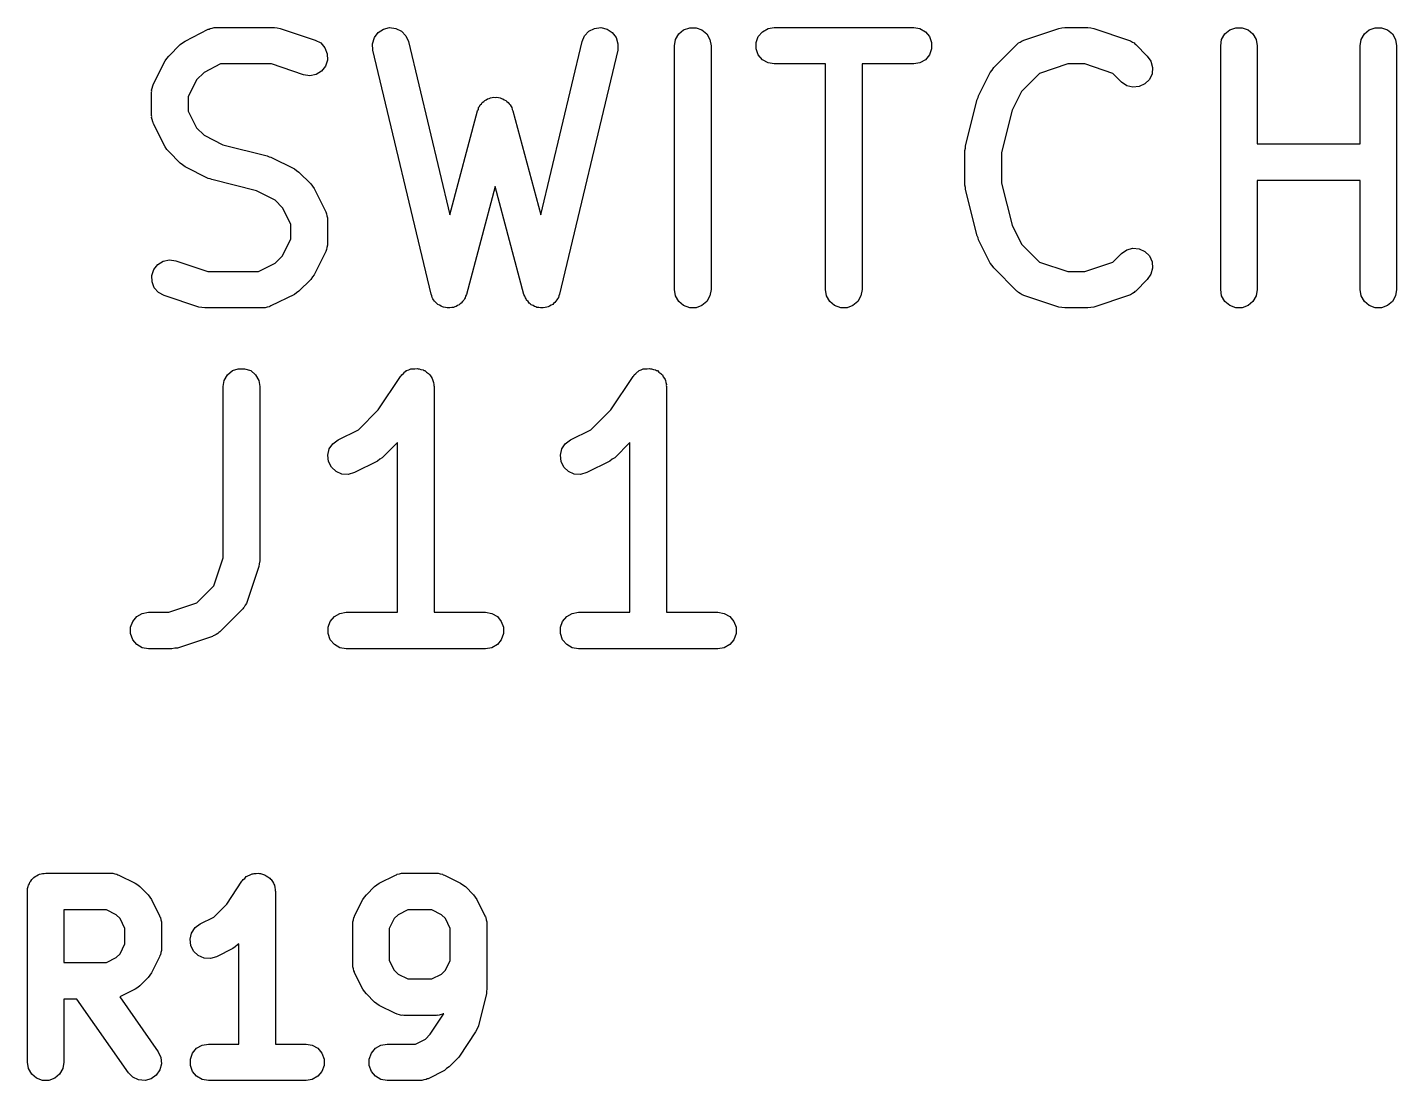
# Model space of a CAD drawing. Extents: x 10 to 287, y -200 to -10.
# Drawn here: x 123.03 to 128.64, y -116.09 to -111.77 of the extents above; entities that cross this region are included whole.
import ezdxf

# ---------------------------------------------------------------- set-up
doc = ezdxf.new("R2010")
doc.units = 0
doc.header["$MEASUREMENT"] = 0
doc.layers.add('BLACK', color=7, linetype='CONTINUOUS')

msp = doc.modelspace()

# ---------------------------------------------------------------- linework, layer by layer
at = {"layer": 'BLACK', "linetype": 'CONTINUOUS'}
for p, q in [((123.673, -111.828), (123.768, -111.78)), ((123.768, -111.78), (123.772, -111.779)), ((123.772, -111.779), (123.776, -111.777)), ((123.776, -111.777), (123.784, -111.775)), ((123.784, -111.775), (123.793, -111.773)), ((123.793, -111.773), (123.797, -111.773)), ((123.797, -111.773), (123.801, -111.772)), ((123.801, -111.772), (124.04, -111.772)), ((124.04, -111.772), (124.051, -111.774)), ((124.051, -111.774), (124.063, -111.776)), ((124.063, -111.776), (124.206, -111.824)), ((124.206, -111.824), (124.229, -111.836)), ((124.441, -111.839), (124.449, -111.814)), ((124.449, -111.814), (124.464, -111.793)), ((124.464, -111.793), (124.486, -111.779)), ((124.486, -111.779), (124.511, -111.773)), ((124.511, -111.773), (124.537, -111.776)), ((124.537, -111.776), (124.56, -111.787)), ((124.56, -111.787), (124.578, -111.806)), ((124.578, -111.806), (124.589, -111.83)), ((125.3, -111.83), (125.31, -111.806)), ((125.31, -111.806), (125.328, -111.787)), ((125.328, -111.787), (125.351, -111.776)), ((125.351, -111.776), (125.377, -111.773)), ((125.377, -111.773), (125.403, -111.779)), ((125.403, -111.779), (125.424, -111.793)), ((125.424, -111.793), (125.44, -111.814)), ((125.44, -111.814), (125.447, -111.839)), ((125.679, -111.847), (125.683, -111.822)), ((125.683, -111.822), (125.696, -111.799)), ((125.696, -111.799), (125.716, -111.782)), ((125.716, -111.782), (125.741, -111.774)), ((125.741, -111.774), (125.767, -111.774)), ((125.767, -111.774), (125.791, -111.782)), ((125.791, -111.782), (125.811, -111.799)), ((125.811, -111.799), (125.824, -111.822)), ((125.824, -111.822), (125.829, -111.847)), ((126.013, -111.834), (126.022, -111.81)), ((126.022, -111.81), (126.039, -111.79)), ((126.039, -111.79), (126.062, -111.777)), ((126.062, -111.777), (126.087, -111.772)), ((126.087, -111.772), (126.659, -111.772)), ((126.659, -111.772), (126.684, -111.777)), ((126.684, -111.777), (126.707, -111.79)), ((126.707, -111.79), (126.724, -111.81)), ((126.724, -111.81), (126.732, -111.834)), ((127.096, -111.832), (127.103, -111.827)), ((127.103, -111.827), (127.107, -111.826)), ((127.107, -111.826), (127.111, -111.824)), ((127.111, -111.824), (127.254, -111.776)), ((127.254, -111.776), (127.266, -111.774)), ((127.266, -111.774), (127.278, -111.772)), ((127.278, -111.772), (127.373, -111.772)), ((127.373, -111.772), (127.385, -111.774)), ((127.385, -111.774), (127.397, -111.776)), ((127.397, -111.776), (127.539, -111.824)), ((127.539, -111.824), (127.543, -111.826)), ((127.543, -111.826), (127.547, -111.827)), ((127.547, -111.827), (127.555, -111.832)), ((127.917, -111.847), (127.921, -111.822)), ((127.921, -111.822), (127.934, -111.799)), ((127.934, -111.799), (127.954, -111.782)), ((127.954, -111.782), (127.979, -111.774)), ((127.979, -111.774), (128.005, -111.774)), ((128.005, -111.774), (128.029, -111.782)), ((128.029, -111.782), (128.049, -111.799)), ((128.049, -111.799), (128.062, -111.822)), ((128.062, -111.822), (128.067, -111.847)), ((128.488, -111.847), (128.493, -111.822)), ((128.493, -111.822), (128.506, -111.799)), ((128.506, -111.799), (128.526, -111.782)), ((128.526, -111.782), (128.55, -111.774)), ((128.55, -111.774), (128.576, -111.774)), ((128.576, -111.774), (128.601, -111.782)), ((128.601, -111.782), (128.621, -111.799)), ((128.621, -111.799), (128.634, -111.822)), ((128.634, -111.822), (128.638, -111.847)), ((123.606, -111.89), (123.653, -111.842)), ((123.653, -111.842), (123.663, -111.835)), ((123.663, -111.835), (123.673, -111.828)), ((124.229, -111.836), (124.246, -111.856)), ((124.246, -111.856), (124.256, -111.88)), ((124.256, -111.88), (124.257, -111.906)), ((124.443, -111.865), (124.441, -111.839)), ((124.681, -112.865), (124.443, -111.865)), ((124.589, -111.83), (124.758, -112.541)), ((125.131, -112.541), (125.3, -111.83)), ((125.446, -111.865), (125.208, -112.865)), ((125.447, -111.839), (125.446, -111.865)), ((125.679, -112.847), (125.679, -111.847)), ((125.829, -111.847), (125.829, -112.847)), ((126.013, -111.86), (126.013, -111.834)), ((126.022, -111.885), (126.013, -111.86)), ((126.732, -111.86), (126.724, -111.885)), ((126.732, -111.834), (126.732, -111.86)), ((126.987, -111.937), (127.082, -111.842)), ((127.082, -111.842), (127.085, -111.839)), ((127.085, -111.839), (127.088, -111.836)), ((127.088, -111.836), (127.096, -111.832)), ((127.555, -111.832), (127.562, -111.836)), ((127.562, -111.836), (127.565, -111.839)), ((127.565, -111.839), (127.569, -111.842)), ((127.569, -111.842), (127.616, -111.89)), ((127.917, -112.847), (127.917, -111.847)), ((128.067, -111.847), (128.067, -112.249)), ((128.488, -112.249), (128.488, -111.847)), ((128.638, -111.847), (128.638, -112.847)), ((123.544, -112.004), (123.592, -111.909)), ((123.592, -111.909), (123.599, -111.899)), ((123.599, -111.899), (123.606, -111.89)), ((123.819, -111.922), (123.751, -111.957)), ((124.027, -111.922), (123.819, -111.922)), ((124.159, -111.966), (124.027, -111.922)), ((124.248, -111.931), (124.232, -111.951)), ((124.257, -111.906), (124.248, -111.931)), ((126.039, -111.905), (126.022, -111.885)), ((126.062, -111.918), (126.039, -111.905)), ((126.087, -111.922), (126.062, -111.918)), ((126.298, -111.922), (126.087, -111.922)), ((126.298, -112.847), (126.298, -111.922)), ((126.659, -111.922), (126.448, -111.922)), ((126.448, -111.922), (126.448, -112.847)), ((126.684, -111.918), (126.659, -111.922)), ((126.707, -111.905), (126.684, -111.918)), ((126.724, -111.885), (126.707, -111.905)), ((126.98, -111.947), (126.987, -111.937)), ((127.29, -111.922), (127.175, -111.961)), ((127.361, -111.922), (127.29, -111.922)), ((127.475, -111.961), (127.361, -111.922)), ((127.616, -111.89), (127.631, -111.911)), ((127.631, -111.911), (127.638, -111.936)), ((127.638, -111.936), (127.636, -111.962)), ((123.72, -111.987), (123.686, -112.056)), ((123.751, -111.957), (123.72, -111.987)), ((124.184, -111.97), (124.159, -111.966)), ((124.21, -111.965), (124.184, -111.97)), ((124.232, -111.951), (124.21, -111.965)), ((126.925, -112.052), (126.972, -111.957)), ((126.972, -111.957), (126.98, -111.947)), ((127.175, -111.961), (127.101, -112.035)), ((127.51, -111.996), (127.475, -111.961)), ((127.625, -111.986), (127.606, -112.004)), ((127.636, -111.962), (127.625, -111.986)), ((123.536, -112.029), (123.539, -112.021)), ((123.537, -112.034), (123.536, -112.029)), ((123.536, -112.038), (123.537, -112.034)), ((123.536, -112.133), (123.536, -112.038)), ((123.539, -112.021), (123.541, -112.012)), ((123.541, -112.012), (123.543, -112.008)), ((123.543, -112.008), (123.544, -112.004)), ((127.101, -112.035), (127.063, -112.112)), ((127.532, -112.011), (127.51, -111.996)), ((127.557, -112.017), (127.532, -112.011)), ((127.583, -112.015), (127.557, -112.017)), ((127.606, -112.004), (127.583, -112.015)), ((123.686, -112.056), (123.686, -112.115)), ((124.875, -112.108), (124.876, -112.101)), ((124.876, -112.101), (124.88, -112.096)), ((124.88, -112.096), (124.883, -112.09)), ((124.883, -112.09), (124.888, -112.085)), ((124.888, -112.085), (124.891, -112.08)), ((124.891, -112.08), (124.897, -112.076)), ((124.897, -112.076), (124.901, -112.072)), ((124.901, -112.072), (124.907, -112.069)), ((124.907, -112.069), (124.913, -112.065)), ((124.913, -112.065), (124.919, -112.063)), ((124.919, -112.063), (124.925, -112.061)), ((124.925, -112.061), (124.931, -112.06)), ((124.931, -112.06), (124.938, -112.058)), ((124.938, -112.058), (124.944, -112.059)), ((124.944, -112.059), (124.951, -112.058)), ((124.951, -112.058), (124.957, -112.06)), ((124.957, -112.06), (124.964, -112.061)), ((124.964, -112.061), (124.97, -112.063)), ((124.97, -112.063), (124.976, -112.065)), ((124.976, -112.065), (124.981, -112.069)), ((124.981, -112.069), (124.987, -112.072)), ((124.987, -112.072), (124.992, -112.076)), ((124.992, -112.076), (124.997, -112.08)), ((124.997, -112.08), (125.001, -112.085)), ((125.001, -112.085), (125.006, -112.09)), ((125.006, -112.09), (125.009, -112.096)), ((125.009, -112.096), (125.012, -112.101)), ((125.012, -112.101), (125.014, -112.108)), ((126.872, -112.258), (126.919, -112.067)), ((126.919, -112.067), (126.923, -112.06)), ((126.923, -112.06), (126.925, -112.052)), ((123.537, -112.137), (123.536, -112.133)), ((123.536, -112.142), (123.537, -112.137)), ((123.539, -112.15), (123.536, -112.142)), ((123.541, -112.159), (123.539, -112.15)), ((123.543, -112.162), (123.541, -112.159)), ((123.544, -112.167), (123.543, -112.162)), ((123.686, -112.115), (123.72, -112.184)), ((124.758, -112.541), (124.872, -112.114)), ((124.872, -112.114), (124.875, -112.108)), ((125.014, -112.108), (125.017, -112.114)), ((125.017, -112.114), (125.131, -112.541)), ((127.063, -112.112), (127.019, -112.285)), ((123.592, -112.262), (123.544, -112.167)), ((123.72, -112.184), (123.751, -112.214)), ((123.751, -112.214), (123.828, -112.253)), ((123.599, -112.272), (123.592, -112.262)), ((123.606, -112.281), (123.599, -112.272)), ((123.828, -112.253), (124.01, -112.298)), ((126.869, -112.276), (126.871, -112.267)), ((126.869, -112.419), (126.869, -112.276)), ((126.871, -112.267), (126.872, -112.258)), ((128.067, -112.249), (128.488, -112.249)), ((123.653, -112.329), (123.606, -112.281)), ((123.663, -112.336), (123.653, -112.329)), ((124.01, -112.298), (124.018, -112.302)), ((124.018, -112.302), (124.025, -112.304)), ((124.025, -112.304), (124.121, -112.352)), ((127.019, -112.285), (127.019, -112.41)), ((123.673, -112.343), (123.663, -112.336)), ((123.768, -112.391), (123.673, -112.343)), ((124.121, -112.352), (124.13, -112.359)), ((124.13, -112.359), (124.14, -112.366)), ((124.14, -112.366), (124.188, -112.413)), ((123.776, -112.393), (123.768, -112.391)), ((123.783, -112.396), (123.776, -112.393)), ((123.966, -112.442), (123.783, -112.396)), ((124.043, -112.48), (123.966, -112.442)), ((124.188, -112.413), (124.195, -112.423)), ((124.195, -112.423), (124.202, -112.433)), ((124.202, -112.433), (124.25, -112.528)), ((124.944, -112.424), (124.826, -112.867)), ((125.062, -112.867), (124.944, -112.424)), ((126.871, -112.428), (126.869, -112.419)), ((126.872, -112.437), (126.871, -112.428)), ((126.919, -112.627), (126.872, -112.437)), ((127.019, -112.41), (127.063, -112.583)), ((128.488, -112.399), (128.067, -112.399)), ((128.067, -112.399), (128.067, -112.847)), ((128.488, -112.847), (128.488, -112.399)), ((124.073, -112.511), (124.043, -112.48)), ((124.107, -112.579), (124.073, -112.511)), ((124.25, -112.528), (124.251, -112.532)), ((124.251, -112.532), (124.253, -112.536)), ((124.253, -112.536), (124.254, -112.545)), ((124.254, -112.545), (124.257, -112.553)), ((124.257, -112.553), (124.257, -112.557)), ((124.107, -112.639), (124.107, -112.579)), ((124.257, -112.557), (124.257, -112.562)), ((124.257, -112.562), (124.257, -112.657)), ((127.063, -112.583), (127.101, -112.66)), ((124.073, -112.708), (124.107, -112.639)), ((124.257, -112.665), (124.254, -112.674)), ((124.257, -112.657), (124.257, -112.661)), ((124.257, -112.661), (124.257, -112.665)), ((126.923, -112.635), (126.919, -112.627)), ((126.925, -112.643), (126.923, -112.635)), ((126.972, -112.738), (126.925, -112.643)), ((127.101, -112.66), (127.175, -112.734)), ((124.043, -112.738), (124.073, -112.708)), ((124.25, -112.69), (124.202, -112.786)), ((124.251, -112.686), (124.25, -112.69)), ((124.253, -112.683), (124.251, -112.686)), ((124.254, -112.674), (124.253, -112.683)), ((127.475, -112.734), (127.51, -112.699)), ((127.51, -112.699), (127.532, -112.684)), ((127.532, -112.684), (127.557, -112.677)), ((127.557, -112.677), (127.583, -112.68)), ((127.583, -112.68), (127.606, -112.691)), ((127.606, -112.691), (127.625, -112.709)), ((127.625, -112.709), (127.636, -112.733)), ((123.537, -112.789), (123.545, -112.764)), ((123.545, -112.764), (123.561, -112.744)), ((123.561, -112.744), (123.583, -112.73)), ((123.583, -112.73), (123.609, -112.725)), ((123.609, -112.725), (123.635, -112.729)), ((123.635, -112.729), (123.766, -112.772)), ((123.766, -112.772), (123.974, -112.772)), ((123.974, -112.772), (124.043, -112.738)), ((126.98, -112.748), (126.972, -112.738)), ((126.987, -112.758), (126.98, -112.748)), ((127.082, -112.853), (126.987, -112.758)), ((127.175, -112.734), (127.29, -112.772)), ((127.29, -112.772), (127.361, -112.772)), ((127.361, -112.772), (127.475, -112.734)), ((127.638, -112.759), (127.631, -112.784)), ((127.636, -112.733), (127.638, -112.759)), ((123.538, -112.815), (123.537, -112.789)), ((123.547, -112.839), (123.538, -112.815)), ((124.188, -112.805), (124.14, -112.853)), ((124.195, -112.795), (124.188, -112.805)), ((124.202, -112.786), (124.195, -112.795)), ((127.616, -112.805), (127.569, -112.853)), ((127.631, -112.784), (127.616, -112.805)), ((123.564, -112.859), (123.547, -112.839)), ((123.587, -112.871), (123.564, -112.859)), ((123.73, -112.919), (123.587, -112.871)), ((124.121, -112.867), (124.025, -112.914)), ((124.13, -112.86), (124.121, -112.867)), ((124.14, -112.853), (124.13, -112.86)), ((124.684, -112.872), (124.681, -112.865)), ((124.686, -112.879), (124.684, -112.872)), ((124.689, -112.884), (124.686, -112.879)), ((124.691, -112.889), (124.689, -112.884)), ((124.696, -112.894), (124.691, -112.889)), ((124.815, -112.89), (124.81, -112.896)), ((124.818, -112.885), (124.815, -112.89)), ((124.821, -112.881), (124.818, -112.885)), ((124.823, -112.874), (124.821, -112.881)), ((124.826, -112.867), (124.823, -112.874)), ((125.066, -112.874), (125.062, -112.867)), ((125.068, -112.881), (125.066, -112.874)), ((125.071, -112.885), (125.068, -112.881)), ((125.073, -112.89), (125.071, -112.885)), ((125.079, -112.896), (125.073, -112.89)), ((125.197, -112.889), (125.192, -112.894)), ((125.2, -112.884), (125.197, -112.889)), ((125.203, -112.879), (125.2, -112.884)), ((125.205, -112.872), (125.203, -112.879)), ((125.208, -112.865), (125.205, -112.872)), ((125.683, -112.873), (125.679, -112.847)), ((125.696, -112.896), (125.683, -112.873)), ((125.824, -112.873), (125.811, -112.896)), ((125.829, -112.847), (125.824, -112.873)), ((126.302, -112.873), (126.298, -112.847)), ((126.315, -112.896), (126.302, -112.873)), ((126.443, -112.873), (126.43, -112.896)), ((126.448, -112.847), (126.443, -112.873)), ((127.085, -112.855), (127.082, -112.853)), ((127.088, -112.859), (127.085, -112.855)), ((127.096, -112.863), (127.088, -112.859)), ((127.103, -112.868), (127.096, -112.863)), ((127.107, -112.869), (127.103, -112.868)), ((127.111, -112.871), (127.107, -112.869)), ((127.254, -112.919), (127.111, -112.871)), ((127.539, -112.871), (127.397, -112.919)), ((127.543, -112.869), (127.539, -112.871)), ((127.547, -112.868), (127.543, -112.869)), ((127.555, -112.863), (127.547, -112.868)), ((127.562, -112.859), (127.555, -112.863)), ((127.565, -112.855), (127.562, -112.859)), ((127.569, -112.853), (127.565, -112.855)), ((127.921, -112.873), (127.917, -112.847)), ((127.934, -112.896), (127.921, -112.873)), ((128.062, -112.873), (128.049, -112.896)), ((128.067, -112.847), (128.062, -112.873)), ((128.493, -112.873), (128.488, -112.847)), ((128.506, -112.896), (128.493, -112.873)), ((128.634, -112.873), (128.621, -112.896)), ((128.638, -112.847), (128.634, -112.873)), ((123.742, -112.92), (123.73, -112.919)), ((123.754, -112.922), (123.742, -112.92)), ((123.992, -112.922), (123.754, -112.922)), ((123.996, -112.922), (123.992, -112.922)), ((124.001, -112.922), (123.996, -112.922)), ((124.009, -112.919), (124.001, -112.922)), ((124.018, -112.918), (124.009, -112.919)), ((124.021, -112.916), (124.018, -112.918)), ((124.025, -112.914), (124.021, -112.916)), ((124.701, -112.9), (124.696, -112.894)), ((124.705, -112.904), (124.701, -112.9)), ((124.709, -112.908), (124.705, -112.904)), ((124.716, -112.911), (124.709, -112.908)), ((124.722, -112.915), (124.716, -112.911)), ((124.728, -112.917), (124.722, -112.915)), ((124.732, -112.919), (124.728, -112.917)), ((124.74, -112.92), (124.732, -112.919)), ((124.747, -112.922), (124.74, -112.92)), ((124.753, -112.922), (124.747, -112.922)), ((124.758, -112.922), (124.753, -112.922)), ((124.766, -112.92), (124.758, -112.922)), ((124.773, -112.92), (124.766, -112.92)), ((124.778, -112.917), (124.773, -112.92)), ((124.784, -112.916), (124.778, -112.917)), ((124.79, -112.912), (124.784, -112.916)), ((124.797, -112.909), (124.79, -112.912)), ((124.801, -112.905), (124.797, -112.909)), ((124.805, -112.902), (124.801, -112.905)), ((124.81, -112.896), (124.805, -112.902)), ((125.083, -112.902), (125.079, -112.896)), ((125.088, -112.905), (125.083, -112.902)), ((125.092, -112.909), (125.088, -112.905)), ((125.099, -112.912), (125.092, -112.909)), ((125.105, -112.916), (125.099, -112.912)), ((125.11, -112.917), (125.105, -112.916)), ((125.115, -112.92), (125.11, -112.917)), ((125.123, -112.92), (125.115, -112.92)), ((125.13, -112.922), (125.123, -112.92)), ((125.136, -112.922), (125.13, -112.922)), ((125.141, -112.922), (125.136, -112.922)), ((125.149, -112.92), (125.141, -112.922)), ((125.156, -112.919), (125.149, -112.92)), ((125.161, -112.917), (125.156, -112.919)), ((125.166, -112.915), (125.161, -112.917)), ((125.173, -112.911), (125.166, -112.915)), ((125.18, -112.908), (125.173, -112.911)), ((125.183, -112.904), (125.18, -112.908)), ((125.188, -112.9), (125.183, -112.904)), ((125.192, -112.894), (125.188, -112.9)), ((125.716, -112.912), (125.696, -112.896)), ((125.741, -112.921), (125.716, -112.912)), ((125.767, -112.921), (125.741, -112.921)), ((125.791, -112.912), (125.767, -112.921)), ((125.811, -112.896), (125.791, -112.912)), ((126.335, -112.912), (126.315, -112.896)), ((126.36, -112.921), (126.335, -112.912)), ((126.386, -112.921), (126.36, -112.921)), ((126.41, -112.912), (126.386, -112.921)), ((126.43, -112.896), (126.41, -112.912)), ((127.266, -112.92), (127.254, -112.919)), ((127.278, -112.922), (127.266, -112.92)), ((127.373, -112.922), (127.278, -112.922)), ((127.385, -112.92), (127.373, -112.922)), ((127.397, -112.919), (127.385, -112.92)), ((127.954, -112.912), (127.934, -112.896)), ((127.979, -112.921), (127.954, -112.912)), ((128.005, -112.921), (127.979, -112.921)), ((128.029, -112.912), (128.005, -112.921)), ((128.049, -112.896), (128.029, -112.912)), ((128.526, -112.912), (128.506, -112.896)), ((128.55, -112.921), (128.526, -112.912)), ((128.576, -112.921), (128.55, -112.921)), ((128.601, -112.912), (128.576, -112.921)), ((128.621, -112.896), (128.601, -112.912)), ((123.867, -113.179), (123.891, -113.171)), ((123.891, -113.171), (123.917, -113.171)), ((123.917, -113.171), (123.942, -113.179)), ((124.59, -113.176), (124.598, -113.172)), ((124.598, -113.172), (124.602, -113.172)), ((124.602, -113.172), (124.606, -113.171)), ((124.606, -113.171), (124.615, -113.171)), ((124.615, -113.171), (124.624, -113.17)), ((124.624, -113.17), (124.628, -113.171)), ((124.628, -113.171), (124.632, -113.171)), ((124.632, -113.171), (124.64, -113.174)), ((125.542, -113.176), (125.55, -113.172)), ((125.55, -113.172), (125.554, -113.172)), ((125.554, -113.172), (125.558, -113.171)), ((125.558, -113.171), (125.567, -113.171)), ((125.567, -113.171), (125.576, -113.17)), ((125.576, -113.17), (125.58, -113.171)), ((125.58, -113.171), (125.584, -113.171)), ((125.584, -113.171), (125.593, -113.174)), ((123.829, -113.244), (123.834, -113.219)), ((123.834, -113.219), (123.847, -113.196)), ((123.847, -113.196), (123.867, -113.179)), ((123.942, -113.179), (123.962, -113.196)), ((123.962, -113.196), (123.975, -113.219)), ((123.975, -113.219), (123.979, -113.244)), ((124.465, -113.339), (124.556, -113.203)), ((124.556, -113.203), (124.559, -113.2)), ((124.559, -113.2), (124.561, -113.196)), ((124.561, -113.196), (124.568, -113.19)), ((124.568, -113.19), (124.574, -113.184)), ((124.574, -113.184), (124.578, -113.182)), ((124.578, -113.182), (124.581, -113.179)), ((124.581, -113.179), (124.59, -113.176)), ((124.64, -113.174), (124.649, -113.176)), ((124.649, -113.176), (124.652, -113.178)), ((124.652, -113.178), (124.656, -113.179)), ((124.656, -113.179), (124.663, -113.185)), ((124.663, -113.185), (124.671, -113.19)), ((124.671, -113.19), (124.673, -113.194)), ((124.673, -113.194), (124.676, -113.196)), ((124.676, -113.196), (124.681, -113.204)), ((124.681, -113.204), (124.686, -113.211)), ((124.686, -113.211), (124.687, -113.215)), ((124.687, -113.215), (124.689, -113.219)), ((124.689, -113.219), (124.691, -113.228)), ((124.691, -113.228), (124.693, -113.236)), ((125.418, -113.339), (125.509, -113.203)), ((125.509, -113.203), (125.512, -113.2)), ((125.512, -113.2), (125.514, -113.196)), ((125.514, -113.196), (125.521, -113.19)), ((125.521, -113.19), (125.527, -113.184)), ((125.527, -113.184), (125.53, -113.182)), ((125.53, -113.182), (125.534, -113.179)), ((125.534, -113.179), (125.542, -113.176)), ((125.593, -113.174), (125.601, -113.176)), ((125.601, -113.176), (125.605, -113.178)), ((125.605, -113.178), (125.609, -113.179)), ((125.609, -113.179), (125.615, -113.185)), ((125.615, -113.185), (125.623, -113.19)), ((125.623, -113.19), (125.625, -113.194)), ((125.625, -113.194), (125.629, -113.196)), ((125.629, -113.196), (125.633, -113.204)), ((125.633, -113.204), (125.638, -113.211)), ((125.638, -113.211), (125.64, -113.215)), ((125.64, -113.215), (125.642, -113.219)), ((125.642, -113.219), (125.643, -113.228)), ((125.643, -113.228), (125.646, -113.236)), ((123.829, -113.946), (123.829, -113.244)), ((123.979, -113.244), (123.979, -113.959)), ((124.693, -113.236), (124.693, -113.24)), ((124.693, -113.24), (124.694, -113.244)), ((124.694, -113.244), (124.694, -114.169)), ((125.646, -113.236), (125.645, -113.24)), ((125.645, -113.24), (125.646, -113.244)), ((125.646, -113.244), (125.646, -114.169)), ((124.384, -113.421), (124.465, -113.339)), ((125.336, -113.421), (125.418, -113.339)), ((124.3, -113.463), (124.384, -113.421)), ((125.252, -113.463), (125.336, -113.421)), ((124.258, -113.526), (124.264, -113.5)), ((124.264, -113.5), (124.279, -113.479)), ((124.279, -113.479), (124.3, -113.463)), ((124.544, -113.473), (124.481, -113.536)), ((124.544, -114.169), (124.544, -113.473)), ((125.211, -113.526), (125.217, -113.5)), ((125.217, -113.5), (125.231, -113.479)), ((125.231, -113.479), (125.252, -113.463)), ((125.496, -113.473), (125.434, -113.536)), ((125.496, -114.169), (125.496, -113.473)), ((124.261, -113.551), (124.258, -113.526)), ((124.273, -113.575), (124.261, -113.551)), ((124.462, -113.55), (124.367, -113.597)), ((124.471, -113.542), (124.462, -113.55)), ((124.481, -113.536), (124.471, -113.542)), ((125.214, -113.551), (125.211, -113.526)), ((125.225, -113.575), (125.214, -113.551)), ((125.414, -113.55), (125.319, -113.597)), ((125.424, -113.542), (125.414, -113.55)), ((125.434, -113.536), (125.424, -113.542)), ((124.292, -113.593), (124.273, -113.575)), ((124.316, -113.603), (124.292, -113.593)), ((124.342, -113.605), (124.316, -113.603)), ((124.367, -113.597), (124.342, -113.605)), ((125.244, -113.593), (125.225, -113.575)), ((125.268, -113.603), (125.244, -113.593)), ((125.294, -113.605), (125.268, -113.603)), ((125.319, -113.597), (125.294, -113.605)), ((123.791, -114.061), (123.829, -113.946)), ((123.979, -113.959), (123.977, -113.971)), ((123.976, -113.982), (123.928, -114.125)), ((123.977, -113.971), (123.976, -113.982)), ((123.721, -114.131), (123.791, -114.061)), ((123.928, -114.125), (123.926, -114.129)), ((123.475, -114.187), (123.498, -114.174)), ((123.498, -114.174), (123.524, -114.169)), ((123.524, -114.169), (123.607, -114.169)), ((123.607, -114.169), (123.721, -114.131)), ((123.91, -114.155), (123.815, -114.25)), ((123.912, -114.151), (123.91, -114.155)), ((123.916, -114.148), (123.912, -114.151)), ((123.92, -114.14), (123.916, -114.148)), ((123.925, -114.133), (123.92, -114.14)), ((123.926, -114.129), (123.925, -114.133)), ((124.285, -114.187), (124.307, -114.174)), ((124.307, -114.174), (124.333, -114.169)), ((124.333, -114.169), (124.544, -114.169)), ((124.694, -114.169), (124.904, -114.169)), ((124.904, -114.169), (124.93, -114.174)), ((124.93, -114.174), (124.953, -114.187)), ((125.237, -114.187), (125.26, -114.174)), ((125.26, -114.174), (125.285, -114.169)), ((125.285, -114.169), (125.496, -114.169)), ((125.646, -114.169), (125.857, -114.169)), ((125.857, -114.169), (125.883, -114.174)), ((125.883, -114.174), (125.905, -114.187)), ((123.45, -114.231), (123.459, -114.207)), ((123.45, -114.257), (123.45, -114.231)), ((123.459, -114.207), (123.475, -114.187)), ((124.259, -114.231), (124.268, -114.207)), ((124.259, -114.257), (124.259, -114.231)), ((124.268, -114.207), (124.285, -114.187)), ((124.953, -114.187), (124.969, -114.207)), ((124.969, -114.207), (124.978, -114.231)), ((124.978, -114.231), (124.978, -114.257)), ((125.212, -114.231), (125.22, -114.207)), ((125.212, -114.257), (125.212, -114.231)), ((125.22, -114.207), (125.237, -114.187)), ((125.905, -114.187), (125.922, -114.207)), ((125.922, -114.207), (125.931, -114.231)), ((125.931, -114.231), (125.931, -114.257)), ((123.459, -114.282), (123.45, -114.257)), ((123.475, -114.302), (123.459, -114.282)), ((123.785, -114.268), (123.642, -114.316)), ((123.789, -114.266), (123.785, -114.268)), ((123.793, -114.265), (123.789, -114.266)), ((123.801, -114.26), (123.793, -114.265)), ((123.808, -114.256), (123.801, -114.26)), ((123.811, -114.252), (123.808, -114.256)), ((123.815, -114.25), (123.811, -114.252)), ((124.268, -114.282), (124.259, -114.257)), ((124.285, -114.302), (124.268, -114.282)), ((124.969, -114.282), (124.953, -114.302)), ((124.978, -114.257), (124.969, -114.282)), ((125.22, -114.282), (125.212, -114.257)), ((125.237, -114.302), (125.22, -114.282)), ((125.922, -114.282), (125.905, -114.302)), ((125.931, -114.257), (125.922, -114.282)), ((123.498, -114.315), (123.475, -114.302)), ((123.524, -114.319), (123.498, -114.315)), ((123.619, -114.319), (123.524, -114.319)), ((123.631, -114.317), (123.619, -114.319)), ((123.642, -114.316), (123.631, -114.317)), ((124.307, -114.315), (124.285, -114.302)), ((124.333, -114.319), (124.307, -114.315)), ((124.904, -114.319), (124.333, -114.319)), ((124.93, -114.315), (124.904, -114.319)), ((124.953, -114.302), (124.93, -114.315)), ((125.26, -114.315), (125.237, -114.302)), ((125.285, -114.319), (125.26, -114.315)), ((125.857, -114.319), (125.285, -114.319)), ((125.883, -114.315), (125.857, -114.319)), ((125.905, -114.302), (125.883, -114.315)), ((123.059, -115.253), (123.064, -115.249)), ((123.064, -115.249), (123.071, -115.246)), ((123.071, -115.246), (123.076, -115.243)), ((123.076, -115.243), (123.083, -115.242)), ((123.083, -115.242), (123.089, -115.24)), ((123.089, -115.24), (123.096, -115.24)), ((123.096, -115.24), (123.102, -115.239)), ((123.102, -115.239), (123.369, -115.239)), ((123.369, -115.239), (123.373, -115.239)), ((123.373, -115.239), (123.377, -115.239)), ((123.377, -115.239), (123.386, -115.242)), ((123.386, -115.242), (123.394, -115.243)), ((123.394, -115.243), (123.398, -115.245)), ((123.398, -115.245), (123.402, -115.247)), ((123.402, -115.247), (123.469, -115.28)), ((123.928, -115.251), (123.931, -115.249)), ((123.931, -115.249), (123.94, -115.246)), ((123.94, -115.246), (123.948, -115.242)), ((123.948, -115.242), (123.952, -115.241)), ((123.952, -115.241), (123.956, -115.24)), ((123.956, -115.24), (123.965, -115.24)), ((123.965, -115.24), (123.973, -115.239)), ((123.973, -115.239), (123.978, -115.24)), ((123.978, -115.24), (123.982, -115.24)), ((123.982, -115.24), (123.99, -115.243)), ((123.99, -115.243), (123.999, -115.245)), ((123.999, -115.245), (124.002, -115.247)), ((124.002, -115.247), (124.006, -115.249)), ((124.006, -115.249), (124.013, -115.254)), ((124.468, -115.28), (124.535, -115.247)), ((124.535, -115.247), (124.539, -115.245)), ((124.539, -115.245), (124.543, -115.243)), ((124.543, -115.243), (124.552, -115.242)), ((124.552, -115.242), (124.56, -115.239)), ((124.56, -115.239), (124.564, -115.239)), ((124.564, -115.239), (124.569, -115.239)), ((124.569, -115.239), (124.702, -115.239)), ((124.702, -115.239), (124.706, -115.239)), ((124.706, -115.239), (124.711, -115.239)), ((124.711, -115.239), (124.719, -115.242)), ((124.719, -115.242), (124.728, -115.243)), ((124.728, -115.243), (124.731, -115.245)), ((124.731, -115.245), (124.736, -115.247)), ((124.736, -115.247), (124.802, -115.28)), ((123.028, -115.301), (123.03, -115.294)), ((123.028, -115.307), (123.028, -115.301)), ((123.03, -115.294), (123.032, -115.288)), ((123.032, -115.288), (123.035, -115.282)), ((123.035, -115.282), (123.037, -115.276)), ((123.037, -115.276), (123.041, -115.271)), ((123.041, -115.271), (123.045, -115.265)), ((123.045, -115.265), (123.05, -115.261)), ((123.05, -115.261), (123.054, -115.256)), ((123.054, -115.256), (123.059, -115.253)), ((123.469, -115.28), (123.479, -115.287)), ((123.479, -115.287), (123.488, -115.294)), ((123.488, -115.294), (123.522, -115.327)), ((123.844, -115.366), (123.906, -115.272)), ((123.906, -115.272), (123.909, -115.269)), ((123.909, -115.269), (123.911, -115.265)), ((123.911, -115.265), (123.918, -115.26)), ((123.918, -115.26), (123.924, -115.253)), ((123.924, -115.253), (123.928, -115.251)), ((124.013, -115.254), (124.02, -115.259)), ((124.02, -115.259), (124.023, -115.263)), ((124.023, -115.263), (124.026, -115.265)), ((124.026, -115.265), (124.031, -115.273)), ((124.031, -115.273), (124.036, -115.28)), ((124.036, -115.28), (124.037, -115.284)), ((124.037, -115.284), (124.039, -115.288)), ((124.039, -115.288), (124.041, -115.297)), ((124.041, -115.297), (124.043, -115.305)), ((124.043, -115.305), (124.043, -115.31)), ((124.416, -115.327), (124.449, -115.294)), ((124.449, -115.294), (124.459, -115.287)), ((124.459, -115.287), (124.468, -115.28)), ((124.802, -115.28), (124.812, -115.287)), ((124.812, -115.287), (124.822, -115.294)), ((124.822, -115.294), (124.855, -115.327)), ((123.027, -115.314), (123.028, -115.307)), ((123.027, -116.014), (123.027, -115.314)), ((123.522, -115.327), (123.529, -115.337)), ((123.529, -115.337), (123.536, -115.347)), ((123.536, -115.347), (123.569, -115.413)), ((124.043, -115.31), (124.044, -115.314)), ((124.044, -115.314), (124.044, -115.939)), ((124.368, -115.413), (124.402, -115.347)), ((124.402, -115.347), (124.409, -115.337)), ((124.409, -115.337), (124.416, -115.327)), ((124.855, -115.327), (124.862, -115.337)), ((124.862, -115.337), (124.869, -115.347)), ((124.869, -115.347), (124.902, -115.413)), ((123.177, -115.389), (123.177, -115.605)), ((123.351, -115.389), (123.177, -115.389)), ((123.391, -115.409), (123.351, -115.389)), ((123.407, -115.425), (123.391, -115.409)), ((123.569, -115.413), (123.57, -115.418)), ((123.57, -115.418), (123.572, -115.421)), ((123.791, -115.419), (123.844, -115.366)), ((124.365, -115.421), (124.367, -115.418)), ((124.367, -115.418), (124.368, -115.413)), ((124.546, -115.409), (124.53, -115.425)), ((124.586, -115.389), (124.546, -115.409)), ((124.684, -115.389), (124.586, -115.389)), ((124.724, -115.409), (124.684, -115.389)), ((124.74, -115.425), (124.724, -115.409)), ((124.902, -115.413), (124.904, -115.418)), ((124.904, -115.418), (124.906, -115.421)), ((123.427, -115.465), (123.407, -115.425)), ((123.427, -115.529), (123.427, -115.465)), ((123.572, -115.421), (123.574, -115.43)), ((123.574, -115.43), (123.577, -115.438)), ((123.577, -115.438), (123.576, -115.443)), ((123.576, -115.443), (123.577, -115.447)), ((123.577, -115.447), (123.577, -115.547)), ((123.7, -115.484), (123.714, -115.462)), ((123.714, -115.462), (123.735, -115.447)), ((123.735, -115.447), (123.791, -115.419)), ((124.36, -115.447), (124.361, -115.443)), ((124.36, -115.614), (124.36, -115.447)), ((124.361, -115.438), (124.363, -115.43)), ((124.361, -115.443), (124.361, -115.438)), ((124.363, -115.43), (124.365, -115.421)), ((124.53, -115.425), (124.51, -115.465)), ((124.51, -115.465), (124.51, -115.596)), ((124.76, -115.465), (124.74, -115.425)), ((124.76, -115.596), (124.76, -115.465)), ((124.906, -115.421), (124.907, -115.43)), ((124.907, -115.43), (124.91, -115.438)), ((124.91, -115.438), (124.91, -115.443)), ((124.91, -115.443), (124.91, -115.447)), ((124.91, -115.447), (124.91, -115.714)), ((123.407, -115.569), (123.427, -115.529)), ((123.694, -115.509), (123.7, -115.484)), ((123.697, -115.535), (123.694, -115.509)), ((123.894, -115.528), (123.888, -115.533)), ((123.894, -115.939), (123.894, -115.528)), ((123.351, -115.605), (123.391, -115.585)), ((123.391, -115.585), (123.407, -115.569)), ((123.569, -115.581), (123.536, -115.647)), ((123.57, -115.576), (123.569, -115.581)), ((123.572, -115.573), (123.57, -115.576)), ((123.574, -115.564), (123.572, -115.573)), ((123.577, -115.556), (123.574, -115.564)), ((123.577, -115.547), (123.576, -115.551)), ((123.576, -115.551), (123.577, -115.556)), ((123.708, -115.558), (123.697, -115.535)), ((123.727, -115.576), (123.708, -115.558)), ((123.751, -115.587), (123.727, -115.576)), ((123.802, -115.581), (123.777, -115.588)), ((123.869, -115.547), (123.802, -115.581)), ((123.879, -115.54), (123.869, -115.547)), ((123.888, -115.533), (123.879, -115.54)), ((123.177, -115.605), (123.351, -115.605)), ((123.777, -115.588), (123.751, -115.587)), ((124.361, -115.618), (124.36, -115.614)), ((124.361, -115.622), (124.361, -115.618)), ((124.363, -115.631), (124.361, -115.622)), ((124.365, -115.639), (124.363, -115.631)), ((124.367, -115.643), (124.365, -115.639)), ((124.51, -115.596), (124.53, -115.636)), ((124.53, -115.636), (124.546, -115.652)), ((124.724, -115.652), (124.74, -115.636)), ((124.74, -115.636), (124.76, -115.596)), ((123.522, -115.667), (123.488, -115.7)), ((123.529, -115.657), (123.522, -115.667)), ((123.536, -115.647), (123.529, -115.657)), ((124.368, -115.647), (124.367, -115.643)), ((124.402, -115.714), (124.368, -115.647)), ((124.546, -115.652), (124.586, -115.672)), ((124.586, -115.672), (124.684, -115.672)), ((124.684, -115.672), (124.724, -115.652)), ((123.469, -115.714), (123.406, -115.746)), ((123.406, -115.746), (123.563, -115.971)), ((123.479, -115.707), (123.469, -115.714)), ((123.488, -115.7), (123.479, -115.707)), ((124.409, -115.724), (124.402, -115.714)), ((124.416, -115.733), (124.409, -115.724)), ((124.449, -115.767), (124.416, -115.733)), ((124.908, -115.732), (124.875, -115.865)), ((124.909, -115.723), (124.908, -115.732)), ((124.91, -115.714), (124.909, -115.723)), ((123.23, -115.755), (123.177, -115.755)), ((123.177, -115.755), (123.177, -116.014)), ((123.441, -116.057), (123.23, -115.755)), ((124.459, -115.774), (124.449, -115.767)), ((124.468, -115.781), (124.459, -115.774)), ((124.535, -115.814), (124.468, -115.781)), ((124.539, -115.815), (124.535, -115.814)), ((124.543, -115.817), (124.539, -115.815)), ((124.552, -115.819), (124.543, -115.817)), ((124.56, -115.822), (124.552, -115.819)), ((124.564, -115.821), (124.56, -115.822)), ((124.569, -115.822), (124.564, -115.821)), ((124.702, -115.822), (124.569, -115.822)), ((124.677, -115.899), (124.732, -115.816)), ((124.706, -115.821), (124.702, -115.822)), ((124.711, -115.822), (124.706, -115.821)), ((124.719, -115.819), (124.711, -115.822)), ((124.728, -115.817), (124.719, -115.819)), ((124.731, -115.815), (124.728, -115.817)), ((124.733, -115.815), (124.731, -115.815)), ((124.732, -115.816), (124.733, -115.815)), ((124.875, -115.865), (124.87, -115.877)), ((124.618, -115.939), (124.658, -115.919)), ((124.658, -115.919), (124.677, -115.899)), ((124.864, -115.889), (124.798, -115.989)), ((124.87, -115.877), (124.864, -115.889)), ((123.563, -115.971), (123.574, -115.994)), ((123.695, -116.001), (123.704, -115.976)), ((123.704, -115.976), (123.72, -115.956)), ((123.72, -115.956), (123.743, -115.943)), ((123.743, -115.943), (123.769, -115.939)), ((123.769, -115.939), (123.894, -115.939)), ((124.044, -115.939), (124.169, -115.939)), ((124.169, -115.939), (124.194, -115.943)), ((124.194, -115.943), (124.217, -115.956)), ((124.217, -115.956), (124.234, -115.976)), ((124.234, -115.976), (124.243, -116.001)), ((124.428, -116.001), (124.437, -115.976)), ((124.437, -115.976), (124.454, -115.956)), ((124.454, -115.956), (124.476, -115.943)), ((124.476, -115.943), (124.502, -115.939)), ((124.502, -115.939), (124.618, -115.939)), ((123.032, -116.039), (123.027, -116.014)), ((123.177, -116.014), (123.172, -116.039)), ((123.577, -116.02), (123.57, -116.045)), ((123.574, -115.994), (123.577, -116.02)), ((123.695, -116.027), (123.695, -116.001)), ((123.704, -116.051), (123.695, -116.027)), ((124.243, -116.027), (124.234, -116.051)), ((124.243, -116.001), (124.243, -116.027)), ((124.428, -116.027), (124.428, -116.001)), ((124.437, -116.051), (124.428, -116.027)), ((124.755, -116.033), (124.745, -116.04)), ((124.788, -116), (124.755, -116.033)), ((124.793, -115.994), (124.788, -116)), ((124.798, -115.989), (124.793, -115.994)), ((123.045, -116.062), (123.032, -116.039)), ((123.064, -116.079), (123.045, -116.062)), ((123.089, -116.088), (123.064, -116.079)), ((123.115, -116.088), (123.089, -116.088)), ((123.139, -116.079), (123.115, -116.088)), ((123.159, -116.062), (123.139, -116.079)), ((123.172, -116.039), (123.159, -116.062)), ((123.459, -116.075), (123.441, -116.057)), ((123.483, -116.086), (123.459, -116.075)), ((123.509, -116.088), (123.483, -116.086)), ((123.534, -116.082), (123.509, -116.088)), ((123.555, -116.067), (123.534, -116.082)), ((123.57, -116.045), (123.555, -116.067)), ((123.72, -116.071), (123.704, -116.051)), ((123.743, -116.084), (123.72, -116.071)), ((123.769, -116.089), (123.743, -116.084)), ((124.169, -116.089), (123.769, -116.089)), ((124.194, -116.084), (124.169, -116.089)), ((124.217, -116.071), (124.194, -116.084)), ((124.234, -116.051), (124.217, -116.071)), ((124.454, -116.071), (124.437, -116.051)), ((124.476, -116.084), (124.454, -116.071)), ((124.502, -116.089), (124.476, -116.084)), ((124.635, -116.089), (124.502, -116.089)), ((124.64, -116.088), (124.635, -116.089)), ((124.644, -116.088), (124.64, -116.088)), ((124.652, -116.086), (124.644, -116.088)), ((124.661, -116.084), (124.652, -116.086)), ((124.665, -116.082), (124.661, -116.084)), ((124.669, -116.081), (124.665, -116.082)), ((124.736, -116.047), (124.669, -116.081)), ((124.745, -116.04), (124.736, -116.047))]:
    msp.add_line(p, q, dxfattribs=at)

doc.saveas('drawing.dxf')
